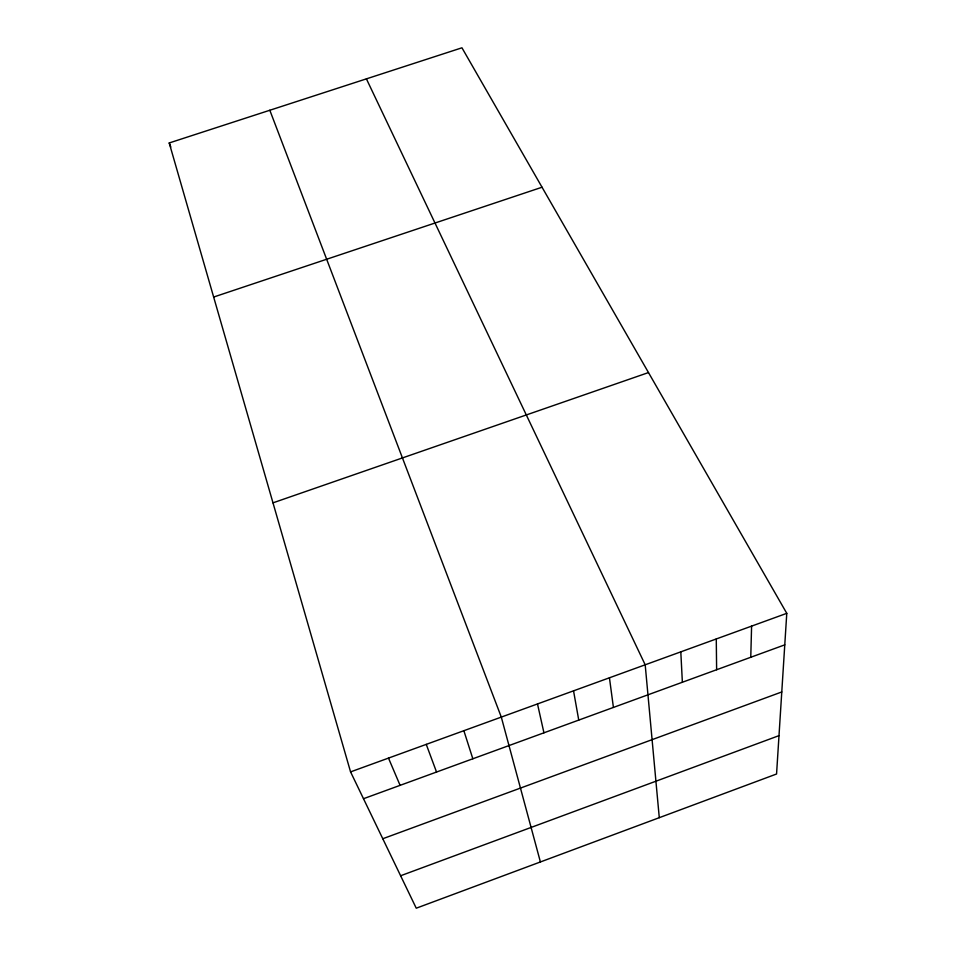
<?xml version="1.0" encoding="UTF-8"?>
<svg xmlns="http://www.w3.org/2000/svg" width="956" height="956" viewBox="0 0 956 956"><rect width="100%" height="100%" fill="white"/><g stroke="black" fill="none" stroke-linecap="round" stroke-linejoin="round"><path stroke-width="1.43" d="M750.771 657.262L751.595 626.132M786.776 613.334L776.559 774.002L416.254 908.2L350.565 771.886L169.224 142.958L461.951 47.8L786.776 613.334L350.565 771.886M400.612 875.756L778.997 735.642M382.782 838.735L781.781 691.953M363.495 798.714L784.78 644.846M272.986 502.844L648.491 372.565M213.654 297.041L542.04 187.233M366.399 78.858L645.192 664.802L659.282 817.691M388.495 758.108L400.086 785.342M169.224 142.958L170.813 146.997M269.819 110.251L501.303 717.096L540.403 861.953M426.257 744.377L436.534 772.03M463.863 730.707L472.838 758.777M537.499 703.951L543.94 732.81M573.54 690.841L578.75 720.095M609.438 677.792L613.417 707.428M680.803 651.861L682.369 682.249M716.271 638.967L716.63 669.738"/></g></svg>
